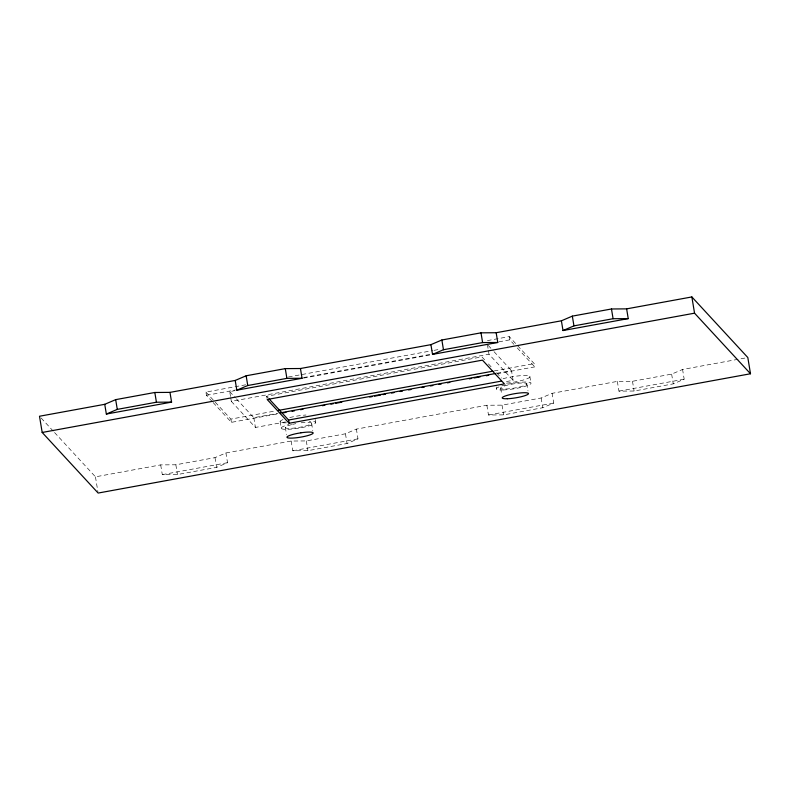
<?xml version="1.0" encoding="UTF-8"?>
<svg xmlns="http://www.w3.org/2000/svg" width="790" height="790" viewBox="0 0 790 790"><rect width="100%" height="100%" fill="white"/><g stroke="black" fill="none" stroke-linecap="round" stroke-linejoin="round"><path stroke-width="0.59" stroke-dasharray="3.95 2.96" d="M54.53 432.515L95.452 476.824L160.686 464.895L175.844 464.787L214.979 457.637L225.92 452.966L291.154 441.037L306.313 440.929L345.457 433.779L356.389 429.108L486.867 405.25L502.025 405.142L541.16 397.992L552.101 393.321L617.336 381.392L632.494 381.284L671.638 374.124L682.58 369.463L745.395 357.969M160.686 464.895L162.296 474.632L177.454 474.533L216.598 467.374L227.53 462.703L225.92 452.966M291.154 441.037L292.774 450.774L307.922 450.675L347.067 443.516L358.008 438.845L356.389 429.108M486.867 405.25L488.477 414.987L503.635 414.888L542.779 407.729L553.711 403.058L552.101 393.321M617.336 381.392L618.955 391.129L634.103 391.03L673.248 383.871L684.189 379.2L682.58 369.463M212.273 401.626L206.447 395.316L205.914 392.067L245.957 384.75M288.419 376.988L432.811 350.582M434.026 350.355L440.099 349.249M487.42 340.599L509.264 336.599L534.218 363.627L534.761 366.876L497.147 373.759M206.447 395.316L235.568 389.993M303.518 377.571L430.925 354.266M498.875 341.843L509.797 339.848L513.954 344.351M230.512 396.481L229.712 391.613L234.551 390.724M303.508 378.114L430.53 354.888M230.72 397.696L231.322 401.35L489.01 354.226L513.105 380.326L504.642 381.876M267.01 398.417L266.645 396.254L481.93 356.882L485.179 360.408M205.914 392.067L230.868 419.105L275.769 410.889M494.175 370.954L534.218 363.627M236.358 398.812L253.807 417.703L278.011 413.279M496.979 373.245L511.495 370.589L513.105 380.326M213.103 402.525L231.411 422.344L278.732 413.693M231.322 401.35L255.427 427.449L285.664 421.919M162.296 474.632L227.53 462.703M292.774 450.774L358.008 438.845M488.477 414.987L553.711 403.058M618.955 391.129L684.189 379.2M517.282 347.956L534.761 366.876M488.23 345.388L493.217 350.79M494.046 351.688L511.495 370.589M488.427 363.923L492.496 368.328M496.564 372.732L501.443 378.015M266.645 396.254L268.274 398.012M229.712 391.613L235.529 397.913M41.169 418.048L53.7 431.607M291.629 424.605A13.331 2.133 -9.4 0 0 285.318 427.331L285.536 427.854A13.331 2.133 -9.4 0 0 297.573 427.647L301.01 427.064A13.331 2.133 -9.4 0 0 311.576 423.094A13.331 2.133 -9.4 0 0 299.311 423.065M282.988 419.599A17.538 2.804 -9.4 0 0 280.104 421.455L280.391 422.156A17.538 2.804 -9.4 0 0 286.533 422.828M280.104 421.455L281.467 428.644A17.538 2.804 -9.4 0 0 297.307 428.378L301.81 427.597A17.538 2.804 -9.4 0 0 315.259 423.322A17.538 2.804 -9.4 0 0 309.285 421.396M671.638 374.124L673.248 383.871M632.494 381.284L634.103 391.03M541.16 397.992L542.779 407.729M529.823 376.366L530.9 382.864M526.782 383.614L527.996 390.922M509.264 336.599L509.797 339.848M500.692 388.384L501.699 394.477M502.025 405.142L503.635 414.888M496.219 386.972L496.574 389.134M487.391 344.489L488.2 349.358M488.398 350.572L489.01 354.226M345.457 433.779L347.067 443.516M315.18 419.51L315.714 422.759M311.576 423.381L312.791 430.688M306.313 440.929L307.922 450.675M285.318 427.331L286.523 434.638M253.807 417.703L255.427 427.449M230.868 419.105L231.411 422.344M214.979 457.637L216.598 467.374M175.844 464.787L177.454 474.533M95.452 476.824L97.94 491.894M292.636 424.358A13.331 2.133 -9.4 0 1 295.885 423.647M289.723 417.545A17.538 2.804 -9.4 0 1 306.036 415.007M281.171 427.953A17.538 2.804 -9.4 0 1 288.834 424.546M503.042 378.696A17.538 2.804 -9.4 0 1 529.883 376.455A17.538 2.804 -9.4 0 1 506.044 383.199M505.728 389.006A13.331 2.133 -9.4 0 0 526.782 384.177A13.331 2.133 -9.4 0 0 508.701 384.819A13.331 2.133 -9.4 0 0 505.728 389.006M503.2 389.954A17.538 2.804 -9.4 0 0 530.9 383.604A17.538 2.804 -9.4 0 0 507.111 384.444A17.538 2.804 -9.4 0 0 503.2 389.954"/><path stroke-width="1.19" d="M104.734 404.312L115.676 399.641L154.82 392.482L169.969 392.383L235.213 380.444L246.144 375.783L285.289 368.624L300.447 368.515L430.915 344.657L441.857 339.996L481.001 332.837L496.16 332.728L561.394 320.799L572.335 316.128L611.47 308.979L626.628 308.87L691.862 296.941L747.814 357.534L750.5 373.759L98.138 493.059L42.186 432.466L39.5 416.241L104.734 404.312L106.354 414.049L171.588 402.12L169.969 392.383M106.354 414.049L117.285 409.378L156.43 402.219L171.588 402.12M235.213 380.444L236.822 390.191L247.764 385.52L286.898 378.361L302.057 378.262L300.447 368.515M430.915 344.657L432.535 354.404L443.466 349.733L482.611 342.574L497.769 342.475L496.16 332.728M561.394 320.799L563.003 330.546L573.945 325.875L613.089 318.716L628.238 318.617L626.628 308.87M236.822 390.191L302.057 378.262M432.535 354.404L497.769 342.475M563.003 330.546L628.238 318.617M42.186 432.466L694.548 313.176L750.5 373.759M278.189 410.445L492.97 371.172M280.43 412.844L495.765 373.463M283.58 412.805L286.01 412.36M292.083 411.254L294.502 410.81M300.575 409.704L302.995 409.26M322.409 405.704L324.838 405.26M330.911 404.154L333.331 403.71M335.76 403.265L341.823 402.159M369.74 397.054L372.159 396.61M374.588 396.165L380.652 395.059M383.081 394.615L385.51 394.171M391.573 393.065L394.003 392.62M400.066 391.504L402.495 391.06M408.568 389.954L410.988 389.51M421.909 387.515L424.339 387.07M430.402 385.964L432.831 385.52M438.904 384.404L441.324 383.96M447.397 382.854L449.816 382.409M469.23 378.854L471.66 378.42M474.089 377.976L480.152 376.86M486.225 375.754L488.645 375.309M269.084 398.891L288.597 420.023L501.462 381.096M289.13 423.262L504.415 383.901L482.463 360.131L267.188 399.493L289.13 423.262L288.597 420.023M691.862 296.941L694.548 313.176M611.47 308.979L613.089 318.716M572.335 316.128L573.945 325.875M481.001 332.837L482.611 342.574M441.857 339.996L443.466 349.733M285.289 368.624L286.898 378.361M246.144 375.783L247.764 385.52M154.82 392.482L156.43 402.219M115.676 399.641L117.285 409.378M300.921 432.801L297.494 433.394A13.331 2.133 -9.4 0 0 286.928 437.068L287.145 437.601A13.331 2.133 -9.4 0 0 299.193 437.393L302.619 436.801A13.331 2.133 -9.4 0 0 313.186 433.118L312.968 432.594A13.331 2.133 -9.4 0 0 300.921 432.801M507.338 398.743A13.331 2.133 -9.4 0 0 528.401 393.924A13.331 2.133 -9.4 0 0 510.31 394.556A13.331 2.133 -9.4 0 0 507.338 398.743"/></g></svg>
